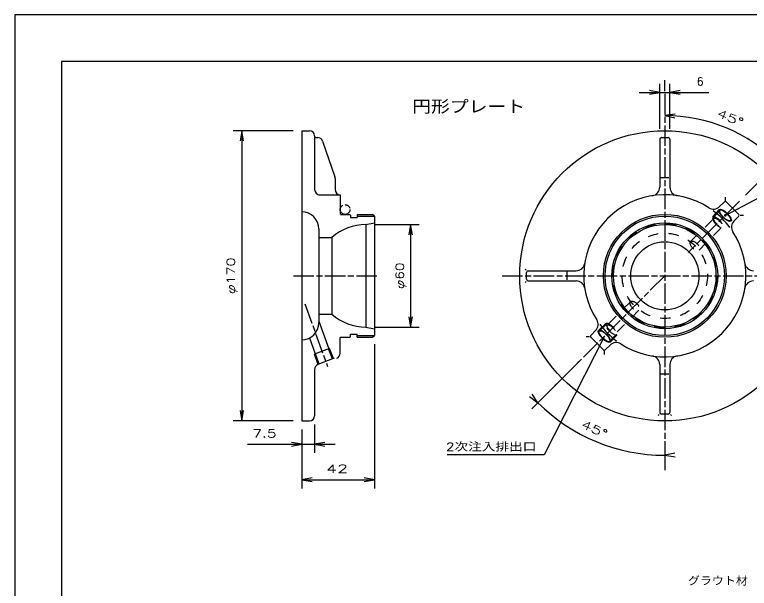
# Model space of a CAD drawing. Units: millimetres at full size, sheet at 1:1. Extents: x -8 to 1148, y -16 to 814.
# Drawn here: x -7.5 to 423, y 478.4 to 814.5 of the extents above; entities that cross this region are included whole.
import ezdxf
from ezdxf.enums import TextEntityAlignment as Align

# ---------------------------------------------------------------- set-up
doc = ezdxf.new("R2010")
doc.units = ezdxf.units.MM
for name, pattern in [('CHAIN', [18.5, 12, -1.5, 3.5, -1.5]), ('CHAIN_DOUBLE_DASH', [23.5, 12, -1.5, 3.5, -1.5, 3.5, -1.5]), ('DASHED_SPACED', [12, 6, -6])]:
    doc.linetypes.add(name, pattern=pattern)
for name, color, linetype, lineweight in [('1 外形線', 7, 'Continuous', 25), ('2 細い実線', 3, 'Continuous', 25), ('3 隠れ線', 2, 'DASHED_SPACED', 25), ('4 中心線', 1, 'CHAIN', 25), ('5 想像線', 6, 'CHAIN_DOUBLE_DASH', 25), ('6 寸法線', 4, 'Continuous', 25), ('7 枠・タイトル', 7, 'Continuous', 25), ('DEFPOINTS_9', 7, 'Continuous', 25)]:
    doc.layers.add(name, color=color, linetype=linetype, lineweight=lineweight)
doc.styles.add('simplex.shx', font='')
doc.styles.get('simplex.shx').set_extended_font_data('simplex.shx')

# ---------------------------------------------------------------- blocks, each defined once
blk = doc.blocks.new('open_arrow')
at = {"color": 0, "linetype": 'Continuous', "lineweight": -2}
blk.add_lwpolyline([(7.5, 1.25), (0, 0), (7.5, -1.25)], dxfattribs=at)
blk = doc.blocks.new('filled_dot')
at = {"color": 0, "linetype": 'Continuous', "lineweight": -2, "const_width": 1.25}
blk.add_lwpolyline([(-0.625, 0, 1), (0.625, 0, 1)], format="xyb", close=True, dxfattribs=at)

msp = doc.modelspace()

# ---------------------------------------------------------------- linework, layer by layer
at = {"layer": '1 外形線'}
for p, q in [((373.484, 769.663), (373.484, 776.15)), ((160.765, 746.505), (160.765, 576.505)), ((160.765, 746.505), (165.265, 746.505)), ((168.265, 743.505), (168.265, 712.005)), ((169.265, 742.501), (170.117, 742.505)), ((370.484, 741.505), (370.484, 713.392)), ((371.484, 742.505), (375.484, 742.505)), ((376.484, 741.505), (376.484, 713.392)), ((172.957, 740.472), (180.105, 719.475)), ((375.863, 719.005), (371.217, 719.005)), ((180.265, 718.508), (180.265, 712.005)), ((170.765, 709.005), (183.265, 709.005)), ((183.265, 709.005), (183.265, 697.705)), ((408.953, 707.5), (408.953, 705.578)), ((405.541, 702.046), (408.246, 704.752)), ((416.731, 697.68), (409.66, 704.752)), ((183.465, 697.505), (188.765, 697.505)), ((189.265, 697.005), (188.765, 697.505)), ((193.265, 697.505), (202.265, 697.505)), ((193.265, 697.505), (193.265, 695.755)), ((203.265, 696.505), (202.265, 697.505)), ((189.265, 697.005), (189.265, 695.755)), ((189.265, 695.755), (193.265, 695.755)), ((203.265, 696.505), (203.265, 626.505)), ((414.026, 693.561), (416.731, 696.266)), ((417.672, 696.973), (419.559, 696.973)), ((170.765, 689.005), (170.765, 634.005)), ((198.265, 691.505), (203.265, 692.505)), ((198.265, 691.505), (198.265, 631.505)), ((170.765, 684.005), (178.422, 684.005)), ((178.422, 684.005), (178.422, 639.005)), ((292.205, 664.784), (291.587, 665.402)), ((292.484, 659.505), (292.484, 663.505)), ((293.484, 664.505), (321.598, 664.505)), ((315.984, 663.883), (315.984, 659.237)), ((291.585, 657.605), (292.24, 658.26)), ((293.484, 658.505), (321.598, 658.505)), ((170.765, 639.005), (178.422, 639.005)), ((170.765, 634.873), (176.638, 618.737)), ((198.265, 631.505), (203.265, 630.505)), ((332.943, 629.448), (330.238, 626.743)), ((165.283, 625.083), (168.651, 615.829)), ((183.265, 616.105), (183.265, 625.305)), ((183.465, 625.505), (188.765, 625.505)), ((188.765, 625.505), (189.265, 626.005)), ((189.265, 627.255), (193.265, 627.255)), ((189.265, 626.005), (189.265, 627.255)), ((193.265, 625.505), (193.265, 627.255)), ((193.265, 625.505), (202.265, 625.505)), ((202.265, 625.505), (203.265, 626.505)), ((327.489, 626.036), (329.411, 626.036)), ((337.309, 618.258), (330.238, 625.329)), ((341.428, 620.963), (338.723, 618.258)), ((177.033, 618.88), (168.256, 615.686)), ((170.836, 609.702), (168.802, 615.884)), ((178.79, 612.922), (176.487, 618.682)), ((338.016, 617.317), (338.016, 615.43)), ((179.791, 613.286), (170.222, 609.457)), ((370.484, 609.618), (370.484, 581.505)), ((376.484, 609.618), (376.484, 581.505)), ((168.248, 606.638), (168.248, 579.505)), ((371.106, 604.005), (375.752, 604.005)), ((370.205, 580.226), (369.587, 579.607)), ((375.484, 580.505), (371.484, 580.505)), ((377.384, 579.605), (376.729, 580.26)), ((160.765, 576.505), (165.248, 576.505))]:
    msp.add_line(p, q, dxfattribs=at)
for radius in [85, 36, 31, 30, 20]:
    msp.add_circle((373.484, 661.505), radius, dxfattribs=at)
for centre, radius, start, end in [((165.265, 743.505), 3, 0, 90), ((169.265, 743.501), 1, 180, 270.48981), ((170.117, 739.505), 3, 18.79989, 90.48981), ((371.484, 741.505), 1, 90, 180), ((375.484, 741.505), 1, 0, 90), ((177.265, 718.508), 3, 0, 18.79989), ((171.265, 712.005), 3, 180, 270), ((183.265, 712.005), 3, 180, 270), ((365.484, 713.392), 5, 279.11496, 0), ((381.484, 713.392), 5, 180, 260.88504), ((373.484, 661.505), 47.5, 57.09445, 212.90555), ((402.005, 705.582), 5, 237.09445, 315), ((408.953, 704.044), 1, 45, 135), ((160.765, 689.005), 10, 0, 90), ((373.484, 661.505), 47.5, 36.56468, 53.26163), ((416.024, 696.973), 1, 315, 45), ((417.562, 690.026), 5, 135, 212.90555), ((198.265, 661.505), 30, 90, 131.40962), ((373.484, 661.505), 47.5, 237.09445, 32.90555), ((321.598, 669.505), 5, 270, 350.88504), ((425.371, 669.505), 5, 189.11496, 270), ((293.484, 663.505), 1, 90, 180), ((293.484, 659.505), 1, 180, 270), ((321.598, 653.505), 5, 9.11496, 90), ((425.371, 653.505), 5, 90, 170.88504), ((198.265, 661.505), 30, 228.59038, 270), ((160.765, 634.005), 10, 270, 0), ((329.407, 632.984), 5, 315, 32.90555), ((373.484, 661.505), 47.5, 216.73837, 233.43532), ((183.465, 625.305), 0.2, 90, 180), ((330.945, 626.036), 1, 135, 225), ((344.964, 617.427), 5, 57.09445, 135), ((180.265, 616.105), 3, 290, 0), ((338.016, 618.965), 1, 225, 315), ((365.484, 609.618), 5, 0, 80.88504), ((381.484, 609.618), 5, 99.11496, 180), ((171.248, 606.638), 3, 110, 180), ((371.484, 581.505), 1, 180, 270), ((375.484, 581.505), 1, 270, 0), ((165.248, 579.505), 3, 270, 0)]:
    msp.add_arc(centre, radius, start, end, dxfattribs=at)
for centre in [(408.874, 696.894), (338.095, 626.116)]:
    msp.add_ellipse(centre, major_axis=(-3.029, 3.029), ratio=0.34202, dxfattribs=at)
at = {"layer": '2 細い実線'}
for p, q in [((193.265, 696.505), (203.265, 696.505)), ((193.265, 626.505), (203.265, 626.505)), ((170.296, 609.486), (168.256, 615.686)), ((179.336, 613.121), (177.033, 618.88))]:
    msp.add_line(p, q, dxfattribs=at)
msp.add_circle((373.484, 661.505), 35, dxfattribs=at)
for centre in [(408.874, 696.894), (338.095, 626.116)]:
    msp.add_ellipse(centre, major_axis=(-3.439, 3.439), ratio=0.34202, dxfattribs=at)
at = {"layer": '3 隠れ線'}
for p, q in [((401.452, 696.077), (405.434, 700.333)), ((401.862, 695.666), (405.845, 699.922)), ((388.615, 681.585), (402.279, 695.249)), ((393.565, 676.636), (407.229, 690.299)), ((353.386, 646.356), (339.74, 632.71)), ((358.335, 641.406), (344.69, 627.76)), ((338.913, 633.538), (334.656, 629.555)), ((339.323, 633.127), (335.067, 629.144)), ((345.107, 627.344), (341.124, 623.087)), ((345.517, 626.933), (341.535, 622.676))]:
    msp.add_line(p, q, dxfattribs=at)
for radius in [30.428, 25]:
    msp.add_circle((373.484, 661.505), radius, dxfattribs=at)
for centre, major_axis, ratio in [((404.754, 692.774), (-3.302, 3.302), 0.34202), ((404.754, 692.774), (-2.892, 2.892), 0.34202), ((404.754, 692.774), (-2.475, 2.475), 0.34202), ((391.09, 679.11), (-2.475, 2.475), 0.507713), ((355.86, 643.881), (-2.475, 2.475), 0.51516), ((342.215, 630.235), (-3.302, 3.302), 0.34202), ((342.215, 630.235), (-2.475, 2.475), 0.34202)]:
    msp.add_ellipse(centre, major_axis=major_axis, ratio=ratio, dxfattribs=at)
at = {"layer": '4 中心線'}
for p, q in [((373.484, 768.078), (373.484, 547.62)), ((417.188, 705.208), (387.108, 675.129)), ((155.815, 661.505), (205.381, 661.505)), ((278.119, 661.505), (469.951, 661.505)), ((373.484, 661.505), (295.756, 583.776)), ((162.542, 645.04), (175.893, 608.359))]:
    msp.add_line(p, q, dxfattribs=at)
at = {"layer": '5 想像線'}
msp.add_circle((186.115, 700.355), 2.85, dxfattribs=at)
at = {"layer": '6 寸法線'}
for p, q in [((370.484, 747.585), (370.484, 774.086)), ((376.484, 747.585), (376.484, 774.086)), ((358.484, 769.006), (399.361, 769.006)), ((155.685, 746.505), (120.487, 746.505)), ((125.567, 746.505), (125.567, 576.505)), ((420.78, 708.8), (443.441, 731.461)), ((203.345, 691.505), (229.632, 691.505)), ((224.552, 691.505), (224.552, 631.505)), ((203.345, 631.505), (229.632, 631.505)), ((203.265, 621.425), (203.265, 536.991)), ((324.269, 612.29), (295.546, 583.566)), ((155.685, 576.505), (120.487, 576.505)), ((168.248, 574.425), (168.248, 557.715)), ((160.765, 571.425), (160.765, 536.991)), ((160.765, 571.425), (160.765, 557.715)), ((128.956, 562.795), (180.248, 562.795)), ((373.484, 560.322), (373.484, 551.283)), ((160.765, 542.071), (203.265, 542.071))]:
    msp.add_line(p, q, dxfattribs=at)
for points in [[(408.9, 696.921), (459.76, 723.768), (532.455, 724.312)], [(338.095, 626.116), (302.811, 556.605), (299.811, 556.605), (246.036, 556.605)]]:
    msp.add_lwpolyline(points, dxfattribs=at)
for radius, start, end in [(93.854, 45, 90), (105.142, 225, 270)]:
    msp.add_arc((373.484, 661.505), radius, start, end, dxfattribs=at)
at = {"layer": '7 枠・タイトル'}
for p, q in [((1120, 787), (20, 787)), ((20, 787), (20, 11))]:
    msp.add_line(p, q, dxfattribs=at)
at = {"layer": 'DEFPOINTS_9'}
msp.add_lwpolyline([(-7.5, -16.5), (1147.5, -16.5), (1147.5, 814.5), (-7.5, 814.5)], close=True, dxfattribs=at)

# ---------------------------------------------------------------- block references
at = {"layer": '6 寸法線'}
for name, p, xscale, yscale, rotation in [('open_arrow', (370.484, 769.006), 0.8, 0.8, 180), ('open_arrow', (373.484, 755.358), 0.8, 0.8, 358.2), ('open_arrow', (125.567, 746.505), 0.8, 0.8, 270), ('filled_dot', (408.9, 696.921), 0.6, 0.6, 27.8), ('open_arrow', (224.552, 691.505), 0.8, 0.8, 270), ('open_arrow', (224.552, 631.505), 0.8, 0.8, 90), ('filled_dot', (338.095, 626.116), 0.3, 0.3, 243.1), ('open_arrow', (299.138, 587.158), 0.8, 0.8, 133.4), ('open_arrow', (125.567, 576.505), 0.8, 0.8, 90), ('open_arrow', (160.765, 562.795), 0.8, 0.8, 180), ('open_arrow', (373.484, 556.363), 0.8, 0.8, 1.6), ('open_arrow', (203.265, 542.071), 0.8, 0.8, 180)]:
    msp.add_blockref(name, p, dxfattribs=dict(at, xscale=xscale, yscale=yscale, rotation=rotation))
at = {"layer": '6 寸法線', "xscale": 0.8, "yscale": 0.8}
for p in [(376.484, 769.006), (168.248, 562.795), (160.765, 542.071)]:
    msp.add_blockref('open_arrow', p, dxfattribs=at)

# ---------------------------------------------------------------- texts
at = {"layer": '6 寸法線', "style": 'simplex.shx'}
msp.add_text('6', height=4.692, dxfattribs=at).set_placement((394.18, 775.406), align=Align.MIDDLE_CENTER)
for s, height, width, p in [('円形プレート', 7.038, 1.15, (291.671, 760.758)), ('2次注入排出口', 4.692, 1.25, (298.211, 561.405))]:
    msp.add_text(s, height=height, dxfattribs=dict(at, width=width)).set_placement(p, align=Align.MIDDLE_RIGHT)
for s, rotation, width, p in [('45°', 337.5, 1.55, (411.85, 754.127)), ('φ170', 90, 1.3, (119.167, 661.505)), ('φ60', 90, 1.25, (218.152, 661.505)), ('45°', 335.334, 1.55, (332.277, 571.772))]:
    msp.add_text(s, height=4.692, rotation=rotation, dxfattribs=dict(at, width=width)).set_placement(p, align=Align.MIDDLE_CENTER)
for s, width, p in [('7.5', 1.4, (138.86, 569.195)), ('42', 1.6, (181.424, 548.471))]:
    msp.add_text(s, height=4.692, dxfattribs=dict(at, width=width)).set_placement(p, align=Align.MIDDLE_CENTER)
at = {"layer": '6 寸法線', "style": 'simplex.shx', "width": 1.1}
msp.add_text('グラウト材', height=4.692, dxfattribs=at).set_placement((386.973, 479.15), align=Align.BOTTOM_LEFT)

doc.saveas('drawing.dxf')
